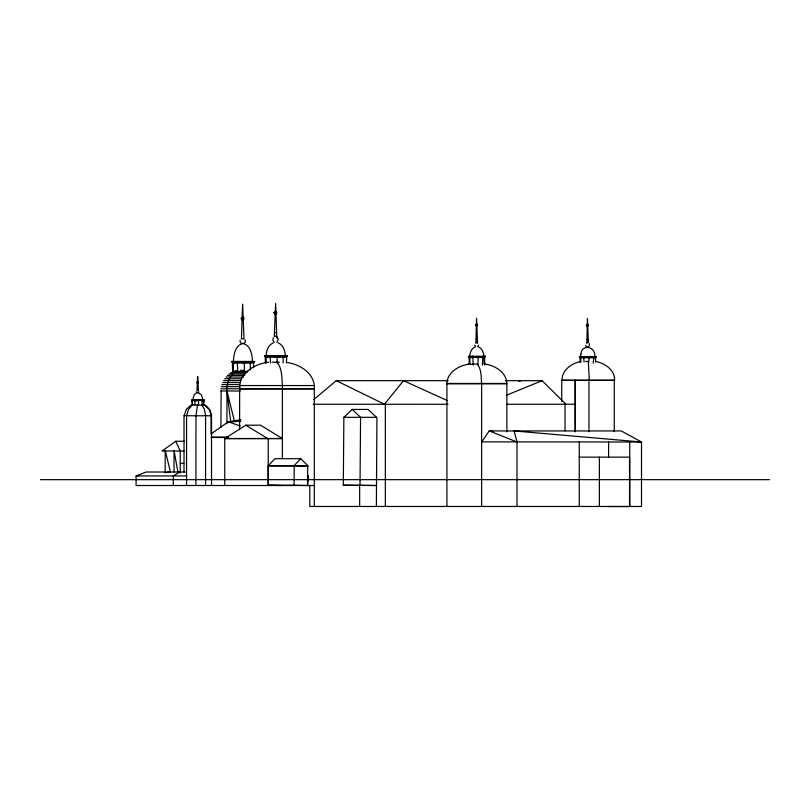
<?xml version="1.0" encoding="UTF-8"?>
<svg xmlns="http://www.w3.org/2000/svg" width="810" height="810" viewBox="0 0 810 810"><rect width="100%" height="100%" fill="white"/><g stroke="black" fill="none" stroke-linecap="round" stroke-linejoin="round"><path stroke-width="1.21" d="M281.688 485.514L268.221 485.21L268.221 465.791L274.904 458.703L300.712 458.693L308.306 466.094L294.04 465.78L300.712 458.693M308.387 475.571L307.567 485.514L294.091 485.21L294.212 465.841L268.343 465.841M307.567 485.514L307.678 466.145L294.212 465.841M220.887 427.569L221.14 391.027M343.308 485.21L376.367 485.514L343.308 485.21L343.865 417.332L352.239 409.445L368.024 409.445L376.933 417.636L376.367 506.463M360.015 485.21L360.572 417.332L352.239 409.445M274.276 336.737L275.633 303.446L276.797 337.973M197.599 376.69L196.982 390.774L198.369 390.774L197.751 376.69M226.557 390.957C226.81 383.262 229.605 374.969 236.145 370.393M244.377 361.452L244.276 371.172M277.172 355.58L277.071 362.971M233.381 361.675C233.665 355.003 235.102 345.131 242.939 343.572C250.766 345.131 252.214 355.003 252.487 361.675M478.102 356.289L478.001 365.108M588.971 356.582L588.87 362.121M198.582 399.988L198.521 404.909M469.78 356.451C469.841 352.745 471.349 348.573 474.974 346.984M186.644 415.773L188.629 409.05L192.648 404.899L192.041 399.988L192.213 404.909M240.145 340.342C239.001 345.182 247.415 344.078 245.055 339.704M184.093 415.773L186.513 409.05L191.393 404.899L205.608 405.344L209.901 410.042L211.602 415.773L184.022 415.773L184.022 472.017M286.73 355.58L286.426 362.971M273.203 337.74L272.93 340.311L274.185 342.367M478.538 345.121L477.617 346.629M197.519 404.899L195.98 415.773L195.898 485.514M250.32 370.008L250.32 363.022L251.049 361.452L244.276 363.022L237.796 363.082L232.673 363.022L231.589 361.452L254.704 361.452L253.631 363.022L253.631 367.679M283.115 362.971L283.115 357.149L283.844 355.58L277.071 357.149L270.591 357.21L265.457 357.149L264.384 355.58L287.489 355.58L286.426 357.149L277.071 357.149L270.034 355.58L266.156 357.21L266.156 363.001M482.385 365.108L482.932 356.289L478.001 357.443L473.212 357.483L469.203 357.443L468.403 356.289L485.474 356.289L484.684 357.443L484.684 365.108M593.254 363.214L593.801 356.582L588.87 357.736L584.081 357.777L580.071 357.736L579.271 356.582L596.342 356.582L595.553 357.736L595.553 362.121M199.088 391.949L198.055 392.718M201.811 404.909L202.206 399.988C198.956 400.191 194.44 401.871 191.626 399.988L204.181 399.988L203.604 404.909M594.904 357.736L595.623 356.582L595.553 357.736L588.87 357.736L583.696 356.582L580.719 357.777L580.719 362.141M481.666 442.007L489.24 430.94L621.24 430.94L641.56 442.007L481.616 441.865M276.868 342.367L278.205 339.43L277.415 337.031M313.774 399.533L336.292 380.68L448.122 380.68M184.356 441.248L175.78 441.248L162 451.028L183.981 451.028M211.066 433.897L228.319 421.787L240.732 419.732M224.745 438.595L245.784 425.179L260.486 425.179L282.366 438.544L224.745 438.595L224.745 485.514M179.86 472.017L173.299 475.936L173.299 485.514M196.445 392.951L194.117 394.855L192.598 400.079L202.986 400.079L201.467 394.855L197.792 392.698M273.253 342.863C268.312 345.03 266.257 350.73 266.176 355.803L285.282 355.803C285.201 350.73 283.146 345.03 278.205 342.863M468.16 364.257L477.373 364.024C481.585 369.542 481.18 377.207 481.555 383.818M233.361 372.347L233.361 363.082L237.239 361.452L244.276 363.022L253.631 363.022M506.351 395.29L542.062 380.68L565.947 404.251L507.03 404.251M469.851 364.024L469.851 357.483L472.827 356.289L478.001 357.443L484.684 357.443L484.755 356.289L484.036 357.443L484.036 364.014M482.385 357.443L485.474 356.289M593.254 357.736L596.342 356.582M250.32 363.022L254.704 361.452M283.115 357.149L287.489 355.58M192.588 400.656L194.694 399.988L203.604 400.636L203.766 399.988L203.229 404.909M201.811 400.636L204.181 399.988M580.972 361.422C571.87 363.133 561.765 369.988 562.11 380.234L614.618 380.234C614.942 369.897 604.635 363.022 595.441 361.422M518.835 381.206L521.286 380.68M469.405 364.024C459.128 365.381 447.029 372.215 446.857 383.818L506.807 383.818C506.706 372.418 495.011 365.381 484.825 364.024M268.707 362.212C254.998 363.548 238.596 373.359 239.649 388.881L314.32 388.881M539.581 381.095L542.062 380.68L505.592 380.68M138.53 475.652L136.08 475.936L136.08 485.514L314.705 485.514M165.513 472.574L170.424 472.017L165.2 450.38L165.2 472.767M240.246 426.019L228.319 421.787L240.742 421.22M228.319 421.787L239.699 421.332M274.833 332.586L276.22 332.586M274.833 336.16L275.653 336.16M476.128 339.471L477.151 339.471M587.007 339.765L588.019 339.765M476.138 342.083L477.151 342.083M587.007 342.377L588.019 342.377M475.936 343.41L476.533 318.148L477.576 343.41M586.865 343.703L587.402 318.441L588.404 342.438M585.681 361.422L588.04 361.422L588.404 363.012L589.326 380.234M272.261 362.212L279.409 362.212M240.519 370.393L243.8 370.393L245.177 373.916L228.997 373.916M232.541 371.405L247.88 371.405M230.708 372.58L247.09 372.58M227.418 375.394L244.387 375.394M225.98 377.025L243.526 377.025M224.694 378.766L241.431 378.766M223.58 380.619L240.55 380.619M222.639 382.573L240.489 382.573M221.879 384.598L239.618 384.598M314.29 506.463L314.32 385.55L239.649 385.55L239.618 429.826M221.302 386.684L239.557 386.684M220.927 388.81L314.29 388.719M220.745 390.957L240.347 391.027M575.14 404.2L565.036 404.2L565.036 430.778M313.156 404.251L448.031 404.281M343.865 417.332L376.367 417.332M211.531 437.147L227.853 437.147M211.005 437.461L228.552 437.461M224.917 438.544L282.366 438.544M579.251 457.144L629.542 457.144L629.542 506.463M180.185 463.32L183.748 463.32M268.221 465.791L294.162 465.78M185.369 472.017L146.144 472.017L136.08 475.936L186.563 475.936M40.5 479.662L769.5 479.662M268.221 485.21L294.091 485.21M608.594 506.554L629.795 506.554L629.724 441.865M641.56 442.007L514.046 430.94L517.043 442.007L489.24 430.94L492.996 431.274M286.467 362.394C298.87 364.034 312.812 372.003 314.32 385.55M197.306 392.718L196.273 391.949M447.484 400.656L403.522 380.68L384.466 404.251L336.292 380.68M204.515 404.899L208.96 409.05M478.599 346.984C482.213 348.573 483.732 352.745 483.793 356.451M245.784 425.179L267.654 438.544M201.68 404.899L204.333 409.05L205.649 415.773M277.01 362.212C282.275 368.55 281.758 377.764 282.386 385.55L282.366 458.318M475.652 346.629L474.741 345.121M266.156 357.21L265.143 355.58L265.457 362.971M233.361 363.082L232.348 361.452L232.673 372.337M580.719 357.777L579.99 356.582L580.071 362.121M469.851 357.483L469.122 356.289L469.203 364.014M209.517 410.042L210.742 413.363M194.694 399.988L194.997 404.909M175.78 441.248L180.205 451.028M270.034 355.58L270.591 363.001M237.239 361.452L237.796 371.193M589.214 343.531C590.925 346.255 586.288 349.049 585.61 345.414M583.696 356.582L584.081 362.141M472.827 356.289L473.212 365.108M226.952 423.782L226.952 391.027L234.465 421.372M177.896 472.19L174.039 450.38L174.039 472.017M210.995 414.558L211.167 415.773M226.952 391.027L230.708 422.111M641.51 441.865L641.51 506.463L309.795 506.463L309.795 485.514M614.253 431.821L614.253 380.356L561.755 380.356L561.755 401.689M608.594 441.865L608.594 457.144M599.39 457.144L599.39 506.463M588.971 380.356L588.971 431.821M579.251 441.865L579.251 506.463M575.272 380.356L575.272 431.679M575.14 380.356L575.14 431.72M516.993 441.865L516.993 506.463M506.868 431.922L506.868 383.454L446.917 383.454L446.917 506.463M481.616 383.454L481.616 506.463M385.347 404.281L385.347 506.463M359.66 485.514L359.66 506.463M268.221 438.595L268.221 485.514M211.531 415.773L211.531 485.514M211.096 415.773L211.096 433.38M205.578 415.773L205.578 485.514M186.563 415.773L186.563 485.514M180.245 450.38L180.245 472.969M242.585 304.327L241.441 338.853L244.002 338.853L242.605 304.327M580.891 354.213L580.649 356.744L594.662 356.744C596.403 346.791 581.742 343.227 580.891 354.213M241.177 318.35C243.213 324.678 246.119 313.885 241.177 318.35M273.972 312.478C276.007 318.806 278.903 308.013 273.972 312.478M475.5 324.759C476.989 329.386 479.115 321.489 475.5 324.759M586.369 325.053C587.868 329.68 589.984 321.783 586.369 325.053M196.84 382.411C198.055 385.074 199.442 380.487 196.84 382.411"/></g></svg>
